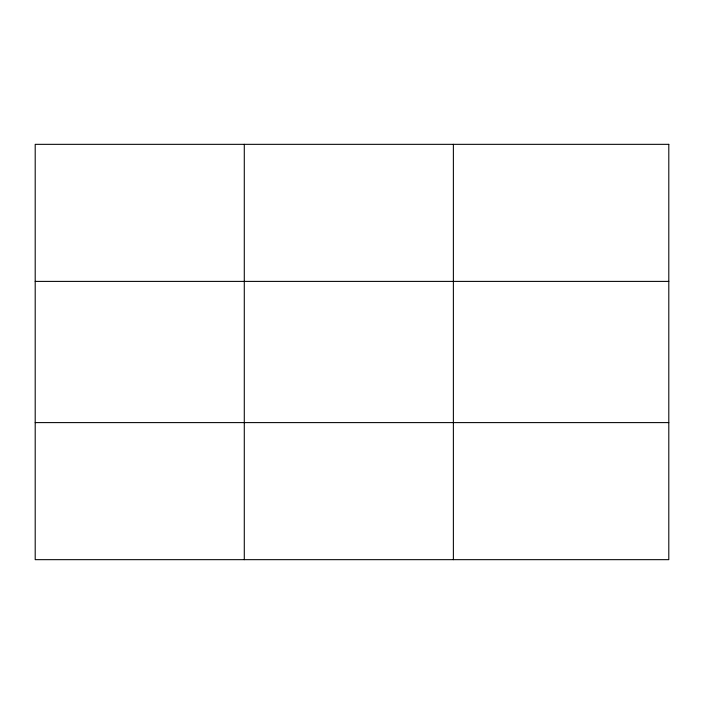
<?xml version="1.0" encoding="UTF-8"?>
<svg xmlns="http://www.w3.org/2000/svg" width="704" height="704" viewBox="0 0 704 704"><rect width="100%" height="100%" fill="white"/><g stroke="black" fill="none" stroke-linecap="round" stroke-linejoin="round"><path stroke-width="1.06" d="M244.288 144.338L244.288 559.662M453.376 144.338L453.376 559.662M35.2 281.398L668.8 281.398M35.2 422.602L668.8 422.602M668.8 144.338L668.8 559.662L35.2 559.662L35.2 144.338L668.8 144.338"/></g></svg>
